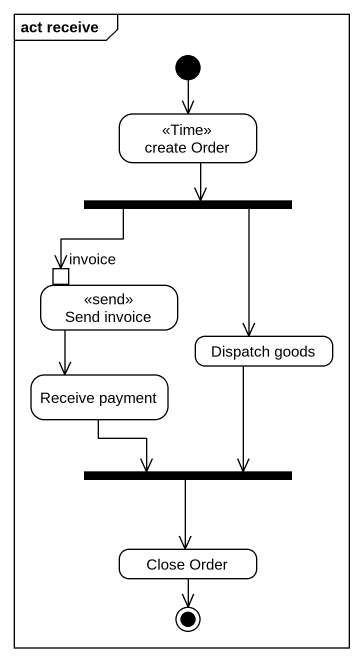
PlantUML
@startuml
mainframe act receive
hide empty description
state "create Order" as create_Order <<Time>>
state fork1 <<fork>>
state "Send invoice" as Send_invoice <<send>> {
  state invoice <<inputPin>>
}
state "Dispatch goods" as Dispatch_goods
state "Receive payment" as Receive_payment
state fork2 <<join>>
state "Close Order" as Close_Order
[*] --> create_Order
create_Order --> fork1
fork1 -left-> invoice
fork1 --> Dispatch_goods
Send_invoice --> Receive_payment
Dispatch_goods --> fork2
Receive_payment --> fork2
fork2 --> Close_Order
Close_Order --> [*]
@enduml
